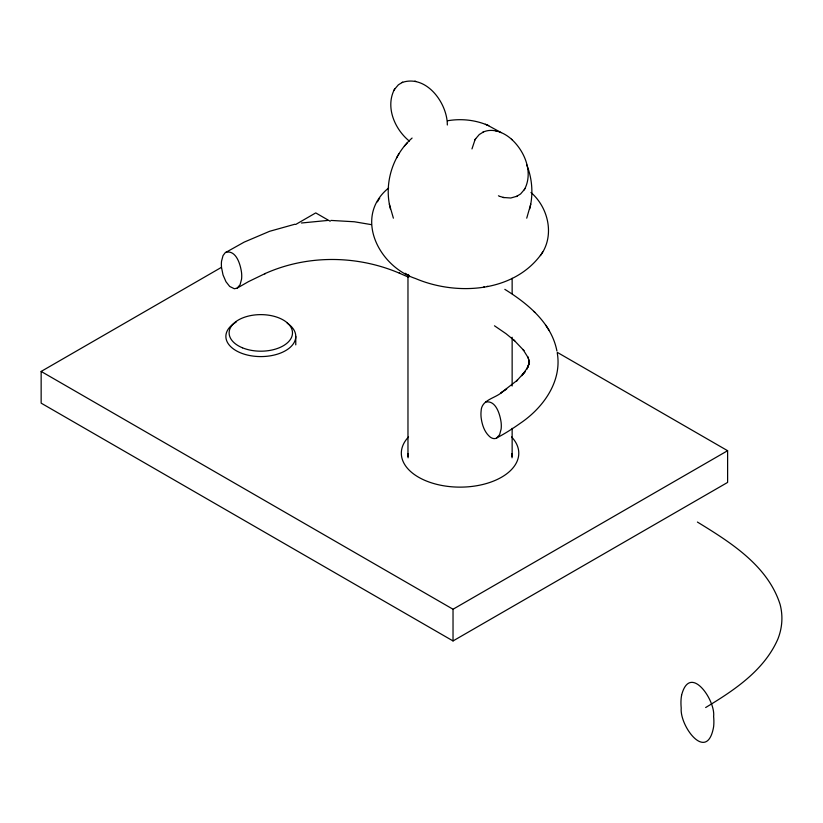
<?xml version="1.0" encoding="UTF-8"?>
<svg xmlns="http://www.w3.org/2000/svg" width="823" height="823" viewBox="0 0 823 823"><rect width="100%" height="100%" fill="white"/><g stroke="black" fill="none" stroke-linecap="round" stroke-linejoin="round"><path stroke-width="1.23" d="M530.341 206.12C533.273 192.407 531.946 177.84 526.73 164.826M471.97 148.922L475.066 139.612M526.73 218.167L530.763 204.125M529.745 208.908L530.166 206.923M412.086 138.058C393.271 154.662 384.392 181.595 389.773 206.12M394.176 89.902C385.38 107.587 394.927 129.417 409.37 141.124M524.796 188.868C533.294 171.966 524.673 151.134 511.474 139.21M388.651 187.973C353.242 216.624 378.703 266.405 415.45 278.503C456.292 295.92 513.48 292.618 541.287 254.184M540.402 255.614C554.99 236.108 548.622 207.787 530.969 192.479M396.552 157.934L397.581 156.144M397.921 155.537L398.918 153.788M394.526 89.316L398.373 84.81L402.653 82.187M475.416 139.036L479.274 134.53L483.543 131.896M516.319 196.584L520.589 193.95L524.446 189.444M393.908 90.335L394.783 88.884M474.799 140.054L475.673 138.603M524.189 189.876L525.064 188.426M377.407 201.841L378.323 200.39M378.827 199.567L379.712 198.148M541.801 253.361L542.707 251.92M404.36 146.134L405.718 144.581M406.068 144.169L407.385 142.657M505.713 389.639L506.68 388.981L500.95 392.921L517.574 380.031L516.607 380.946L525.28 371.41L521.803 375.73L527.502 367.686L526.782 369.136L529.405 362.984L527.666 367.634L529.333 361.688L529.21 363.355L529.096 360.279L529.477 361.894L527.81 356.904L528.51 358.314L523.016 349.466L523.901 350.557L513.83 339.971M294.932 224.226L269.635 231.294L244.184 242.116L225.132 252.784L223.023 255.614L221.541 261.189A32.21 18.6 60 0 0 221.541 267.609L223.023 274.913L225.975 281.723L229.699 286.455L234.349 288.75L237.117 288.153L248.484 281.631L265.345 273.473L264.636 273.781C307.205 254.513 357.316 255.027 400.071 273.462L399.299 273.143L408.764 277.279M237.117 288.153L240.069 284.748L241.561 279.172A32.21 18.6 60 0 0 241.561 272.752C240.511 264.78 236.407 250.017 225.975 252.198M501.886 392.293C495.055 398.404 481.342 399.793 481.116 411.058A32.21 18.6 60 0 0 481.116 417.477C482 424.658 484.438 432.332 490.21 437.085C491.784 438.248 493.851 439.019 495.806 438.412C504.334 433.999 512.482 428.814 520.321 423.248C542.995 407.961 562.16 381.677 557.284 353.036M496.701 438.021L499.643 434.616L501.135 429.03A32.21 18.6 60 0 0 501.135 422.621C500.086 414.638 495.991 399.885 485.549 402.066M705.65 707.533C734.003 690.394 764.104 670.55 777.858 639.09A161.864 93.452 0 0 0 780.081 604.36C767.643 565.473 730.371 542.275 697.41 522.049M557.305 352.378L727.614 450.706L727.614 482.412L453.031 640.942L41.15 403.147L41.15 371.44L221.243 267.465M295.724 224.463L315.734 212.91L330.208 221.264M41.15 371.44L453.031 609.236L727.614 450.706M401.789 82.588C426.119 74.039 447.383 102.947 447.331 125.003M482.679 132.297C492.73 127.421 504.396 132.626 511.988 139.663M517.183 196.172L510.795 198.004L503.676 197.51M483.564 287.052L484.305 286.918M486.959 286.455L487.813 286.311M447.64 120.755C460.757 118.481 474.521 119.839 486.856 124.89M301.424 223.002L327.605 220.461M330.939 220.42L354.332 221.768L371.194 224.607M500.034 196.44L503.553 197.479M414.854 81.158L415.8 81.364M495.744 130.867L496.691 131.083M503.172 197.397L504.108 197.602M487.206 125.034L501.197 132.616M499.499 196.234L498.44 195.792M485.375 124.283L488.79 125.672M405.183 273.277L406.521 274.018M408.105 274.892L409.381 275.592M504.828 289.346C527.759 303.625 551.523 323.017 556.904 350.958M494.479 325.795L505.95 333.644L514.735 340.825M533.849 311.403L534.785 312.277M545.814 325.239L549.229 330.579M393.384 218.167L389.351 204.125M389.948 206.923L390.369 208.908M512.143 278.267L512.143 293.657M512.143 337.265L512.143 385.997M512.143 428.32L512.143 456.539A52.086 30.07 0 0 0 512.019 454.471M453.031 609.236L453.031 640.942M407.971 274.419L407.971 456.539A52.086 30.07 0 0 1 408.095 454.471M295.766 336.412L295.766 344.868M287.237 323.192A34.947 20.174 0 0 1 284.326 351.339A34.947 20.174 0 0 1 235.522 350.331A34.947 20.174 0 0 1 236.108 322.143M512.009 453.524A52.086 30.07 0 0 1 512.009 457.814M408.105 457.814A52.086 30.07 0 0 1 408.105 453.524M511.608 436.972A58.742 33.918 0 0 1 460.057 487.134A58.742 33.918 0 0 1 408.506 436.972M529.271 361.76L529.158 363.313L529.333 361.688M681.578 695.291L681.218 697.739A52.127 30.091 60 0 0 681.218 708.119C679.551 726.205 707.132 763.435 713.613 726.832A52.127 30.091 60 0 0 713.613 716.442C715.65 700.188 689.797 662.628 681.578 695.291M529.354 361.904L529.035 360.309L529.302 363.385L529.045 360.299L529.282 361.883M242.466 347.81A31.675 18.281 0 0 0 292.35 334.622A31.675 18.281 0 0 0 247.641 316.279A31.675 18.281 0 0 0 242.466 347.81"/></g></svg>
